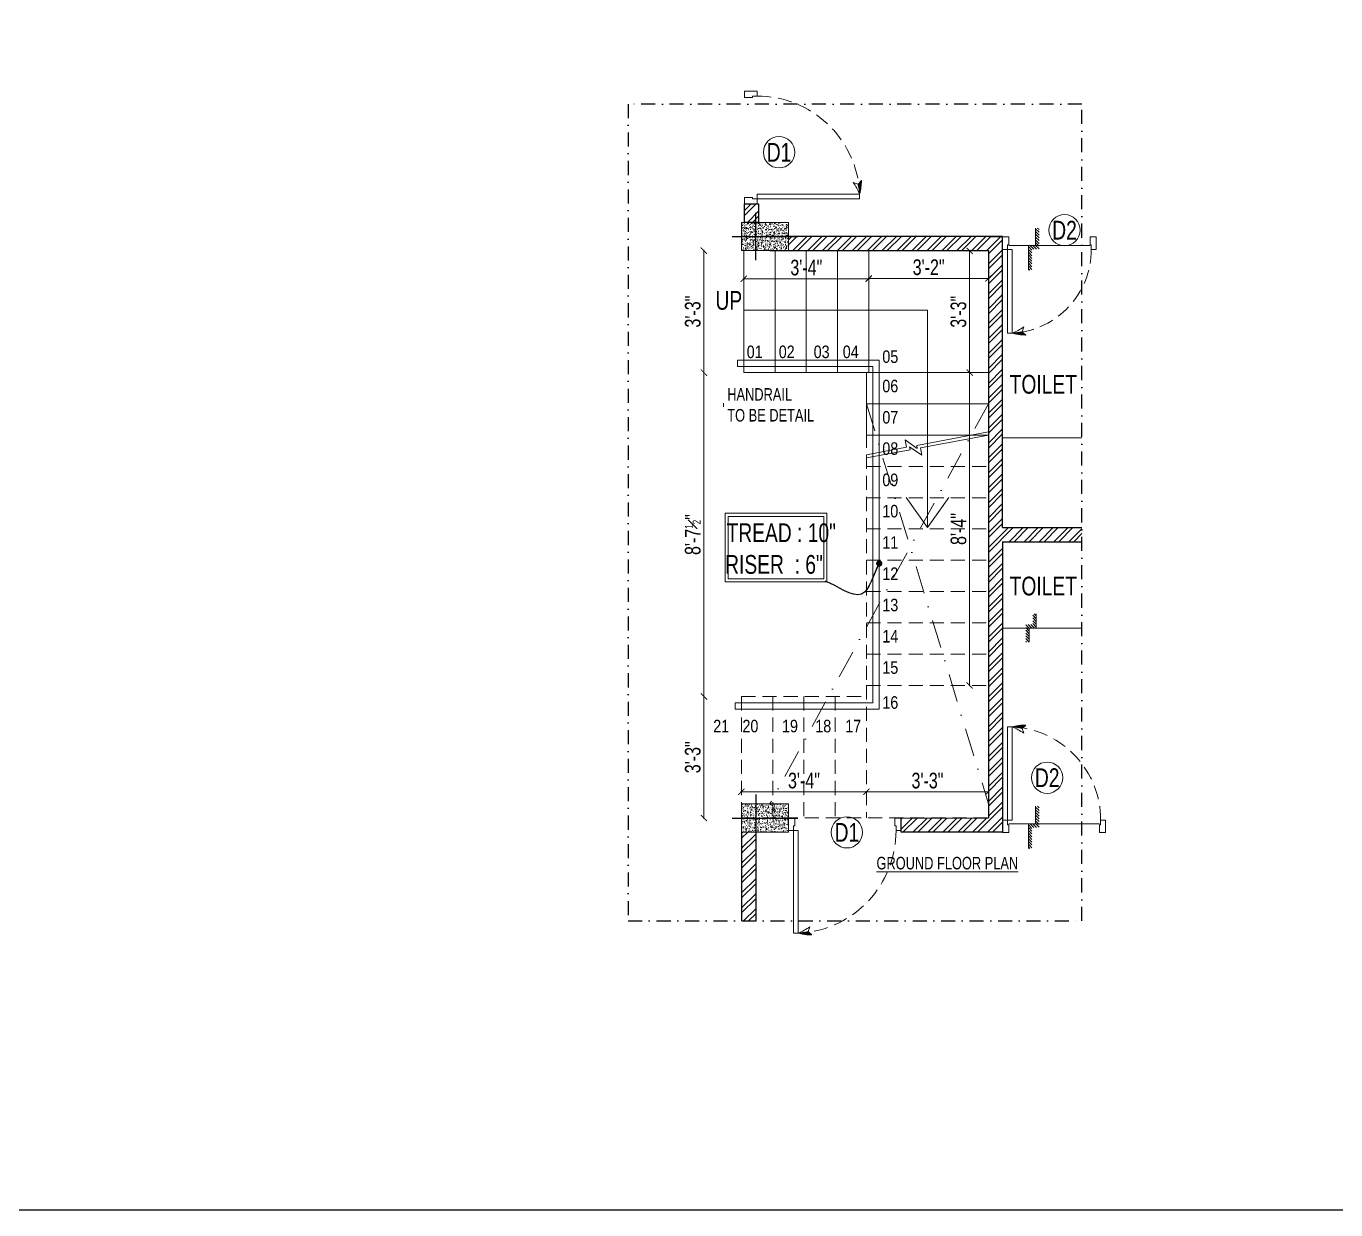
# Model space of a CAD drawing. Header units: inches. Extents: x 3365147 to 3374664, y 1380917 to 1384908.
# Drawn here: x 3373605.6 to 3374024.5, y 1382430.7 to 1382809.1 of the extents above; entities that cross this region are included whole.
import ezdxf
from ezdxf.enums import TextEntityAlignment as Align

# ---------------------------------------------------------------- set-up
doc = ezdxf.new("R2010")
doc.units = ezdxf.units.IN
doc.header["$LTSCALE"] = 18
doc.header["$MEASUREMENT"] = 0
doc.header["$PDSIZE"] = -1
for name, pattern in [('CONTINOUS', [0]), ('DASHDOT', [1, 0.5, -0.25, 0, -0.25]), ('DASHDOT2', [0.5, 0.25, -0.125, 0, -0.125]), ('HIDDEN', [0.375, 0.25, -0.125])]:
    doc.linetypes.add(name, pattern=pattern)
for name, color, linetype, lineweight in [('COLUMN-00 _BC', 1, 'Continuous', 20), ('COLUMN-00 CENTER LINE_BC', 5, 'Continuous', 30), ('COLUMN-00 HATCH_BC', 4, 'Continuous', 9), ('COUNTING TEXT_BC', 2, 'Continuous', 20), ('DOOR-00 DROP LINE_BC', 3, 'Continuous', 13), ('DOOR-00 SHUTTER_BC', 40, 'Continuous', 9), ('DOOR-00_BC', 30, 'Continuous', 18), ('DOORS_THIN-BC', 252, 'Continuous', 5), ('INTERIOR-FLOORING GRANITE_BC', 183, 'Continuous', 5), ('JOINERY TEXT BORDER_BC', 60, 'Continuous', 9), ('JOINERY TEXT_BC', 220, 'Continuous', 15), ('LEVEL-DROP HATCH_BC', 4, 'Continuous', 9), ('LEVEL-DROP LINE_BC', 2, 'Continuous', 18), ('PLUMBING-DROP LINE_BC', 9, 'Continuous', 9), ('PLUMBING-LEVEL HATCH_BC', 9, 'Continuous', 5), ('PLUMBING-LEVEL LINE-00_BC', 1, 'Continuous', 15), ('ROOF-SLAB CUTOUT_BC', 4, 'DASHDOT', 9), ('STAIR-00_BC', 170, 'Continuous', 20), ('STAIR-DIM_BC', 220, 'Continuous', 9), ('STAIR-WAY ARROW_BC', 4, 'Continuous', 13), ('STAIR-WAY TEXT_BC', 2, 'Continuous', 20), ('STEPS-01_BC', 1, 'HIDDEN', 15), ('STEPS-HANDRAIL-00_BC', 3, 'Continuous', 18), ('STEPS-ZIGZAC LINE_BC', 3, 'Continuous', 15), ('TEXT-00_ROOM_BC', 232, 'Continuous', 25), ('TEXT-02 _BC', 3, 'CONTINOUS', 18), ('TEXT-02_ARROW_BC', 4, 'Continuous', 13), ('TITLE TEXT-01_BC', 1, 'Continuous', 20), ('TREAD RISER BORDER-01_BC', 4, 'CONTINOUS', 13), ('TREAD RISER BORDER-02_BC', 252, 'CONTINOUS', 5), ('TREAD RISER-00_BC', 1, 'Continuous', 20), ('WALL-00_BC', 7, 'Continuous', 30), ('WALL-9 inch BRICK HATCH_BC', 22, 'Continuous', 0)]:
    doc.layers.add(name, color=color, linetype=linetype, lineweight=lineweight)
doc.styles.add('DIM_BC', font='swisscl.ttf')
doc.styles.add('WD Room text', font='swisscl.ttf')
doc.dimstyles.new('DIM_BC', dxfattribs={"dimtxt": 4, "dimasz": 2, "dimexe": 4.5, "dimexo": 0, "dimgap": 1, "dimtad": 1, "dimdec": 4, "dimzin": 3, "dimdsep": 46, "dimlunit": 4, "dimtxsty": 'DIM_BC', "dimblk": 'ARCHTICK', "dimcen": 0.0625, "dimdle": 0.25, "dimse1": 1, "dimse2": 1, "dimclrd": 7, "dimclre": 4, "dimclrt": 256, "dimadec": 0, "dimazin": 0, "dimtfac": 0.5, "dimtdec": 4, "dimtix": 1, "dimtofl": 0, "dimtmove": 2, "dimatfit": 2, "dimfxl": 0, "dimfrac": 1, "dimtolj": 1, "dimtzin": 1, "dimlwd": -1, "dimarcsym": 0})
doc.dimstyles.new("Working 10'", dxfattribs={"dimscale": 0.8, "dimtxt": 10, "dimasz": 4.5, "dimexe": 2.5, "dimexo": 3, "dimgap": 1.25, "dimtad": 1, "dimdec": 3, "dimzin": 3, "dimdsep": 46, "dimlunit": 4, "dimtxsty": 'WD Room text', "dimblk": 'ARCHTICK', "dimcen": 0, "dimclrd": 256, "dimclre": 1, "dimadec": 0, "dimazin": 0, "dimtfac": 0.6, "dimtdec": 3, "dimtix": 1, "dimtmove": 2, "dimatfit": 3, "dimfxl": 0, "dimfrac": 1, "dimtolj": 1, "dimtzin": 3, "dimlwd": -1, "dimlwe": -1, "dimarcsym": 0})

# ---------------------------------------------------------------- blocks, each defined once
blk = doc.blocks.new('_ArchTick')
at = {"color": 0, "linetype": 'ByBlock', "const_width": 0.15}
blk.add_lwpolyline([(-0.5, -0.5), (0.5, 0.5)], dxfattribs=at)
blk = doc.blocks.new('*U477')
at = {"layer": 'COLUMN-00 HATCH_BC'}
h = blk.add_hatch(dxfattribs=at)
h.set_pattern_fill('AR-CONC', color=256, scale=0.25)
h.set_pattern_definition([(49.99999999999999, (-2.582294090840695e-06, 5.996753859275486), (1.793150456501884, -0.1568803374564878), [0.1875, -2.0625]), (355, (-2.582294090840695e-06, 5.996753859275486), (-0.3468783340325, 1.88048033425003), [0.15, -1.65]), (100.45144446, (0.1494266202059092, 5.983680499275486), (1.44627211681778, 1.723599977421574), [0.15935048, -1.75285528]), (46.18420000000002, (-2.582294090840695e-06, 6.496753859275486), (2.668103326678931, -0.4137982019826913), [0.2812499999999999, -3.093749999999999]), (96.63563548999993, (0.2223392802059092, 6.462270591775487), (2.336654864185571, 2.435296501936376), [0.239025855, -2.629284399999999]), (351.1841639899999, (-2.582294090840695e-06, 6.496753859275486), (2.336654862636933, 2.435296500674975), [0.225, -2.4750000025]), (21, (0.2499974177059092, 6.371753859275486), (1.492267630296154, -1.006547226663347), [0.1875, -2.0625]), (326.0000000000001, (0.2499974177059092, 6.371753859275486), (0.6082883298039543, 1.812875112617133), [0.15, -1.65]), (71.45144474, (0.3743530527059091, 6.287874924275486), (2.100555941824928, 0.8063278820158846), [0.159350475, -1.75285528]), (37.50000000000001, (-2.582294090840695e-06, 5.996753859275486), (0.03039963829322667, 0.8322346345782787), [0, -1.63, 0, -1.675, 0, -1.65625]), (7.499999999999999, (-2.582294090840695e-06, 5.996753859275486), (0.6576738436053715, 0.9860292797059006), [0, -0.955, 0, -1.5925, 0, -0.63125]), (327.5, (-0.5575025822940909, 5.996753859275486), (1.334556090431023, -0.0563871793359495), [0, -0.625, 0, -1.95, 0, -2.5875]), (317.5, (-0.8075025822940909, 5.996753859275486), (1.457965423355966, 0.2502624558307941), [0, -0.8125, 0, -1.295, 0, -1.8375])])
h.paths.add_polyline_path([(-4.500002582668346, -4.50162307042774), (4.499997417331654, -4.501623070467758), (4.500000000374255, 10.49837692970323), (-4.499999999625745, 10.49837692974324)])
blk.add_lwpolyline([(-4.500002582668346, -4.50162307042774), (4.499997417331654, -4.501623070467758), (4.500000000374255, 10.49837692970323), (-4.499999999625745, 10.49837692974324)], close=True)
at = {"layer": 'COLUMN-00 CENTER LINE_BC'}
for p, q in [((-2.582668346176685e-06, -7.501623070409551), (3.742553359895269e-10, 13.49837692976143)), ((-7.5, -1.818989403545856e-11), (7.5, -5.820766091346741e-11))]:
    blk.add_line(p, q, dxfattribs=at)
blk = doc.blocks.new('*U726')
at = {"layer": 'COLUMN-00 HATCH_BC'}
h = blk.add_hatch(dxfattribs=at)
h.set_pattern_fill('AR-CONC', color=256, scale=0.25)
h.set_pattern_definition([(49.99999999999999, (6.002669980547235, 0.0274268381181173), (1.793150456501884, -0.1568803374564878), [0.1875, -2.0625]), (355, (6.002669980547235, 0.0274268381181173), (-0.3468783340325, 1.88048033425003), [0.15, -1.65]), (100.45144446, (6.152099183047234, 0.01435347811811738), (1.44627211681778, 1.723599977421574), [0.15935048, -1.75285528]), (46.18420000000002, (6.002669980547235, 0.5274268381181173), (2.668103326678931, -0.4137982019826913), [0.2812499999999998, -3.093749999999998]), (96.63563548999993, (6.225011843047234, 0.4929435706181176), (2.336654864185571, 2.435296501936376), [0.239025855, -2.629284399999999]), (351.1841639899999, (6.002669980547235, 0.5274268381181173), (2.336654862636933, 2.435296500674975), [0.225, -2.4750000025]), (21, (6.252669980547235, 0.4024268381181173), (1.492267630296154, -1.006547226663347), [0.1875, -2.0625]), (326.0000000000001, (6.252669980547235, 0.4024268381181173), (0.6082883298039543, 1.812875112617133), [0.15, -1.65]), (71.45144474, (6.377025615547234, 0.3185479031181169), (2.100555941824928, 0.8063278820158846), [0.159350475, -1.75285528]), (37.50000000000001, (6.002669980547235, 0.0274268381181173), (0.03039963829322667, 0.8322346345782787), [0, -1.63, 0, -1.675, 0, -1.65625]), (7.499999999999999, (6.002669980547235, 0.0274268381181173), (0.6576738436053715, 0.9860292797059006), [0, -0.955, 0, -1.5925, 0, -0.63125]), (327.5, (5.445169980547234, 0.0274268381181173), (1.334556090431023, -0.0563871793359495), [0, -0.625, 0, -1.95, 0, -2.5875]), (317.5, (5.195169980547234, 0.0274268381181173), (1.457965423355966, 0.2502624558307941), [0, -0.8125, 0, -1.295, 0, -1.8375])])
h.paths.add_polyline_path([(-4.498376929312032, -4.499997415441612), (10.50266997737901, -4.499997415248799), (10.50104690985927, 4.52742425355973), (-4.499999996831778, 4.527424253366917)])
blk.add_lwpolyline([(-4.498376929312032, -4.499997415441612), (10.50266997737901, -4.499997415248799), (10.50104690985927, 4.52742425355973), (-4.499999996831778, 4.527424253366917)], close=True)
at = {"layer": 'COLUMN-00 CENTER LINE_BC'}
for p, q in [((0.001623070687966931, -7.499997415423422), (3.168222760905445e-09, 7.527424253385107)), ((-7.5, -1.818989403545856e-11), (13.50104690669104, 1.746229827404022e-10))]:
    blk.add_line(p, q, dxfattribs=at)
blk = doc.blocks.new('ARCHTICK')
at = {"color": 0, "const_width": 0.15}
blk.add_lwpolyline([(-0.5, -0.5), (0.5, 0.5)], dxfattribs=at)
blk = doc.blocks.new('*D1884')
at = {"layer": 'Defpoints', "color": 0, "transparency": 16777216}
for p in [(3373822.42069495, 1382594.781314914), (3373834.420694933, 1382594.781314914), (3373834.420694933, 1382555.944899499)]:
    blk.add_point(p, dxfattribs=at)
at = {"layer": 'STAIR-DIM_BC', "color": 7, "linetype": 'Continuous', "transparency": 16777216}
blk.add_line((3373822.42069495, 1382555.694899499), (3373822.42069495, 1382595.031314914), dxfattribs=at)
at = {"layer": 'STAIR-DIM_BC', "color": 7, "transparency": 16777216, "xscale": 2, "yscale": 2, "zscale": 2}
for p, rotation in [((3373822.42069495, 1382594.781314914), 90), ((3373822.42069495, 1382555.944899499), 270)]:
    blk.add_blockref('ARCHTICK', p, dxfattribs=dict(at, rotation=rotation))
at = {"layer": 'STAIR-DIM_BC', "transparency": 16777216, "insert": (3373818.86007896, 1382575.363107206), "char_height": 5, "attachment_point": 5, "rotation": 90, "style": 'DIM_BC'}
blk.add_mtext('\\A1;3\'-3"', dxfattribs=at)
blk = doc.blocks.new('*D1885')
at = {"layer": 'Defpoints', "color": 0, "transparency": 16777216}
for p in [(3373822.420694955, 1382698.345107845), (3373835.170694934, 1382698.345107845), (3373834.420694933, 1382594.781314914)]:
    blk.add_point(p, dxfattribs=at)
at = {"layer": 'STAIR-DIM_BC', "color": 7, "linetype": 'Continuous', "transparency": 16777216}
blk.add_line((3373822.420694955, 1382594.531314914), (3373822.420694955, 1382698.595107845), dxfattribs=at)
at = {"layer": 'STAIR-DIM_BC', "color": 7, "transparency": 16777216, "xscale": 2, "yscale": 2, "zscale": 2}
for p, rotation in [((3373822.420694955, 1382698.345107845), 90), ((3373822.420694955, 1382594.781314914), 270)]:
    blk.add_blockref('ARCHTICK', p, dxfattribs=dict(at, rotation=rotation))
at = {"layer": 'STAIR-DIM_BC', "transparency": 16777216, "insert": (3373818.860078965, 1382646.563211378), "char_height": 5, "attachment_point": 5, "rotation": 90, "style": 'DIM_BC'}
blk.add_mtext('\\A1;8\'-7{\\H0.5x;\\S1#2;}"', dxfattribs=at)
blk = doc.blocks.new('*D1886')
at = {"layer": 'Defpoints', "color": 0, "transparency": 16777216}
for p in [(3373822.420694959, 1382737.345107845), (3373835.170694933, 1382737.345107845), (3373835.170694934, 1382698.345107845)]:
    blk.add_point(p, dxfattribs=at)
at = {"layer": 'STAIR-DIM_BC', "color": 7, "linetype": 'Continuous', "transparency": 16777216}
blk.add_line((3373822.420694959, 1382698.095107845), (3373822.420694959, 1382737.595107845), dxfattribs=at)
at = {"layer": 'STAIR-DIM_BC', "color": 7, "transparency": 16777216, "xscale": 2, "yscale": 2, "zscale": 2}
for p, rotation in [((3373822.420694959, 1382737.345107845), 90), ((3373822.420694959, 1382698.345107845), 270)]:
    blk.add_blockref('ARCHTICK', p, dxfattribs=dict(at, rotation=rotation))
at = {"layer": 'STAIR-DIM_BC', "transparency": 16777216, "insert": (3373818.860078969, 1382717.845107844), "char_height": 5, "attachment_point": 5, "rotation": 90, "style": 'DIM_BC'}
blk.add_mtext('\\A1;3\'-3"', dxfattribs=at)
blk = doc.blocks.new('*D1887')
at = {"layer": 'Defpoints', "color": 0, "transparency": 16777216}
for p in [(3373835.170694931, 1382737.345107845), (3373875.170694931, 1382737.345107845), (3373875.170694931, 1382728.345109253)]:
    blk.add_point(p, dxfattribs=at)
at = {"layer": 'STAIR-DIM_BC', "color": 7, "linetype": 'Continuous', "transparency": 16777216}
blk.add_line((3373834.920694931, 1382728.345109253), (3373875.420694931, 1382728.345109253), dxfattribs=at)
at = {"layer": 'STAIR-DIM_BC', "color": 7, "transparency": 16777216, "xscale": 2, "yscale": 2, "zscale": 2, "rotation": 180}
blk.add_blockref('ARCHTICK', (3373835.170694931, 1382728.345109253), dxfattribs=at)
at = {"layer": 'STAIR-DIM_BC', "color": 7, "transparency": 16777216, "xscale": 2, "yscale": 2, "zscale": 2}
blk.add_blockref('ARCHTICK', (3373875.170694931, 1382728.345109253), dxfattribs=at)
at = {"layer": 'STAIR-DIM_BC', "transparency": 16777216, "insert": (3373855.170694931, 1382731.905725242), "char_height": 5, "attachment_point": 5, "style": 'DIM_BC'}
blk.add_mtext('\\A1;3\'-4"', dxfattribs=at)
blk = doc.blocks.new('*D1888')
at = {"layer": 'Defpoints', "color": 0, "transparency": 16777216}
for p in [(3373875.170694931, 1382737.345107845), (3373913.42069493, 1382728.449743965), (3373913.42069493, 1382688.345107845)]:
    blk.add_point(p, dxfattribs=at)
at = {"layer": 'STAIR-DIM_BC', "color": 7, "linetype": 'Continuous', "transparency": 16777216}
blk.add_line((3373874.920694931, 1382728.449743965), (3373913.67069493, 1382728.449743965), dxfattribs=at)
at = {"layer": 'STAIR-DIM_BC', "color": 7, "transparency": 16777216, "xscale": 2, "yscale": 2, "zscale": 2, "rotation": 180}
blk.add_blockref('ARCHTICK', (3373875.170694931, 1382728.449743965), dxfattribs=at)
at = {"layer": 'STAIR-DIM_BC', "color": 7, "transparency": 16777216, "xscale": 2, "yscale": 2, "zscale": 2}
blk.add_blockref('ARCHTICK', (3373913.42069493, 1382728.449743965), dxfattribs=at)
at = {"layer": 'STAIR-DIM_BC', "transparency": 16777216, "insert": (3373894.295694931, 1382732.010359954), "char_height": 5, "attachment_point": 5, "style": 'DIM_BC'}
blk.add_mtext('\\A1;3\'-2"', dxfattribs=at)
blk = doc.blocks.new('*D1889')
at = {"layer": 'Defpoints', "color": 0, "transparency": 16777216}
for p in [(3373913.420694932, 1382737.240473133), (3373907.420694951, 1382698.345107845), (3373913.420694933, 1382698.345107845)]:
    blk.add_point(p, dxfattribs=at)
at = {"layer": 'STAIR-DIM_BC', "color": 7, "linetype": 'Continuous', "transparency": 16777216}
blk.add_line((3373907.420694951, 1382737.490473133), (3373907.420694951, 1382698.095107845), dxfattribs=at)
at = {"layer": 'STAIR-DIM_BC', "color": 7, "transparency": 16777216, "xscale": 2, "yscale": 2, "zscale": 2}
for p, rotation in [((3373907.420694951, 1382737.240473133), 90), ((3373907.420694951, 1382698.345107845), 270)]:
    blk.add_blockref('ARCHTICK', p, dxfattribs=dict(at, rotation=rotation))
at = {"layer": 'STAIR-DIM_BC', "transparency": 16777216, "insert": (3373903.860078961, 1382717.792790488), "char_height": 5, "attachment_point": 5, "rotation": 90, "style": 'DIM_BC'}
blk.add_mtext('\\A1;3\'-3"', dxfattribs=at)
blk = doc.blocks.new('*D1890')
at = {"layer": 'Defpoints', "color": 0, "transparency": 16777216}
for p in [(3373913.420694932, 1382698.345107845), (3373907.420694957, 1382598.345107846), (3373913.420694933, 1382598.345107846)]:
    blk.add_point(p, dxfattribs=at)
at = {"layer": 'STAIR-DIM_BC', "color": 7, "linetype": 'Continuous', "transparency": 16777216}
blk.add_line((3373907.420694957, 1382698.595107845), (3373907.420694957, 1382598.095107846), dxfattribs=at)
at = {"layer": 'STAIR-DIM_BC', "color": 7, "transparency": 16777216, "xscale": 2, "yscale": 2, "zscale": 2}
for p, rotation in [((3373907.420694957, 1382698.345107845), 90), ((3373907.420694957, 1382598.345107846), 270)]:
    blk.add_blockref('ARCHTICK', p, dxfattribs=dict(at, rotation=rotation))
at = {"layer": 'STAIR-DIM_BC', "transparency": 16777216, "insert": (3373903.860078967, 1382648.345107844), "char_height": 5, "attachment_point": 5, "rotation": 90, "style": 'DIM_BC'}
blk.add_mtext('\\A1;8\'-4"', dxfattribs=at)
blk = doc.blocks.new('*D1891')
at = {"layer": 'Defpoints', "color": 0, "transparency": 16777216}
for p in [(3373913.423158258, 1382564.324134722), (3373874.420694931, 1382555.944899499), (3373913.423158258, 1382555.944899642)]:
    blk.add_point(p, dxfattribs=at)
at = {"layer": 'STAIR-DIM_BC', "color": 7, "linetype": 'Continuous', "transparency": 16777216}
blk.add_line((3373874.170694931, 1382564.324134722), (3373913.673158258, 1382564.324134722), dxfattribs=at)
at = {"layer": 'STAIR-DIM_BC', "color": 7, "transparency": 16777216, "xscale": 2, "yscale": 2, "zscale": 2, "rotation": 180}
blk.add_blockref('ARCHTICK', (3373874.420694931, 1382564.324134722), dxfattribs=at)
at = {"layer": 'STAIR-DIM_BC', "color": 7, "transparency": 16777216, "xscale": 2, "yscale": 2, "zscale": 2}
blk.add_blockref('ARCHTICK', (3373913.423158258, 1382564.324134722), dxfattribs=at)
at = {"layer": 'STAIR-DIM_BC', "transparency": 16777216, "insert": (3373893.921926594, 1382567.884750711), "char_height": 5, "attachment_point": 5, "style": 'DIM_BC'}
blk.add_mtext('\\A1;3\'-3"', dxfattribs=at)
blk = doc.blocks.new('*D1883')
at = {"layer": 'Defpoints', "color": 0, "transparency": 16777216}
for p in [(3373834.420694931, 1382564.324134722), (3373834.420694931, 1382560.767305962), (3373874.420694931, 1382555.944899499)]:
    blk.add_point(p, dxfattribs=at)
at = {"layer": 'STAIR-DIM_BC', "color": 7, "linetype": 'Continuous', "transparency": 16777216}
blk.add_line((3373874.670694931, 1382564.324134722), (3373834.170694931, 1382564.324134722), dxfattribs=at)
at = {"layer": 'STAIR-DIM_BC', "color": 7, "transparency": 16777216, "xscale": 2, "yscale": 2, "zscale": 2, "rotation": 180}
blk.add_blockref('ARCHTICK', (3373834.420694931, 1382564.324134722), dxfattribs=at)
at = {"layer": 'STAIR-DIM_BC', "color": 7, "transparency": 16777216, "xscale": 2, "yscale": 2, "zscale": 2}
blk.add_blockref('ARCHTICK', (3373874.420694931, 1382564.324134722), dxfattribs=at)
at = {"layer": 'STAIR-DIM_BC', "transparency": 16777216, "insert": (3373854.420694931, 1382567.884750711), "char_height": 5, "attachment_point": 5, "style": 'DIM_BC'}
blk.add_mtext('\\A1;3\'-4"', dxfattribs=at)
blk = doc.blocks.new('*U1770')
at = {"layer": 'JOINERY TEXT BORDER_BC'}
blk.add_circle((0, 0), 5, dxfattribs=at)
at = {"style": 'WD Room text'}
blk.add_attdef('JOINERY_TEXT', text='', height=6, dxfattribs=at).set_placement((0, 0), align=Align.MIDDLE_CENTER)
blk = doc.blocks.new('*U843')
at = {"layer": 'TREAD RISER BORDER-01_BC'}
blk.add_lwpolyline([(0, 0), (32.58657277774182, 0), (32.58657277774182, -21.96126920233464), (0, -21.96126920233464)], close=True, dxfattribs=at)
at = {"layer": 'TREAD RISER BORDER-02_BC'}
blk.add_lwpolyline([(1.019499591027852, -1.019499591027852), (31.56707318671397, -1.019499591027852), (31.56707318671397, -20.94176961130679), (1.019499591027852, -20.94176961130679)], close=True, dxfattribs=at)
at = {"style": 'WD Room text'}
for tag, p in [('TREAD_001', (0.4851085746603094, -9.242986127724155)), ('TREAD_002', (0.03687790624615472, -19.24298612772415)), ('TREAD_003', (0.5834047738739399, -29.24298612772415)), ('TREAD_004', (0.03687790624615472, -39.26657721553542))]:
    blk.add_attdef(tag, p, '', height=6, dxfattribs=at)
blk = doc.blocks.new('ARROW_C')
at = {"layer": 'DOORS_THIN-BC'}
h = blk.add_hatch(dxfattribs=at)
h.set_pattern_fill('ANSI31', color=256, scale=1.439999999999995, angle=82.34337836753481, style=0)
h.set_pattern_definition([(127.3433783675347, (-488.6261728187226, 65.37046368602438), (-0.1431026031467135, -0.1091862856435467), [])])
edge = h.paths.add_edge_path()
edge.add_arc((5.804878283427684, -19.94409062200435), 20.77169619034866, 91.08324206293743, 106.2280361201848)
edge.add_arc((-1.466444343494003, -25.91922004105702), 25.9606707646258, 77.92495574760318, 86.7618009874663, ccw=False)
edge.add_line((3.964337424034851, -0.5329435133191823), (5.412189069791565, 0.8238933390265969))
blk.add_lwpolyline([(-9.095e-13, 4.26e-14, -0.0661779865403536), (5.412189069791565, 0.823893339026597), (3.964337424034851, -0.5329435133191823), (4.649810086945194, -2.463927325565364, 0.0635909475538442), (-9.095e-13, 4.26e-14)], format="xyb")
blk.add_arc((-1.46697212334652, -25.92314596823115), 25.96462023794869, 77.92562916814516, 86.76112756691943)
blk = doc.blocks.new('*U156')
for points in [[(2.000894688331753, -6.912160000000001e-10), (0, -6.912160000000001e-10), (0, 3.999999999308784), (1.600715750653761, 3.999999999308784), (3.100715750653761, 3.999999999308784), (3.100715750653767, 36.79856849821317), (1.600715750653767, 36.79856849821317), (1.600715750653761, 3.999999999308784), (1.600715750653761, 2.499999999308784), (2.000894688302649, 2.499999999308784)], [(34.3992842495727, 2.499999999308784), (34.3992842495727, 3.999999999308784), (36.00000000022646, 3.999999999308784), (36.00000000022646, -6.912160000000001e-10), (33.99910531189471, -6.912160000000001e-10), (33.99910531189471, 2.499999999308784)]]:
    blk.add_lwpolyline(points, close=True)
at = {"layer": 'DOOR-00 SHUTTER_BC', "linetype": 'HIDDEN'}
blk.add_arc((1.586818566070697, 4.072403413239533), 32.81254556541367, 359.8735723383919, 85.84165232859309, dxfattribs=at)
at = {"layer": 'DOOR-00 SHUTTER_BC', "lineweight": 13, "ltscale": 0.01, "xscale": 0.8000000000007759, "yscale": 0.8000000000007759, "zscale": 0.8000000000007759, "rotation": 359.0774398910439}
blk.add_blockref('ARROW_C', (3.100715750653767, 36.79856849822045), dxfattribs=at)
blk = doc.blocks.new('*U133')
for points in [[(2.000894688331753, -6.912160000000001e-10), (0, -6.912160000000001e-10), (0, 3.999999999308784), (1.600715750653761, 3.999999999308784), (3.100715750653761, 3.999999999308784), (3.100715750653767, 36.79856850007582), (1.600715750653767, 36.79856850007582), (1.600715750653761, 3.999999999308784), (1.600715750653761, 2.499999999308784), (2.000894688302649, 2.499999999308784)], [(34.39928425143535, 2.499999999308784), (34.39928425143535, 3.999999999308784), (36.00000000208911, 3.999999999308784), (36.00000000208911, -6.912160000000001e-10), (33.99910531375735, -6.912160000000001e-10), (33.99910531375735, 2.499999999308784)]]:
    blk.add_lwpolyline(points, close=True)
at = {"layer": 'DOOR-00 SHUTTER_BC', "linetype": 'HIDDEN'}
blk.add_arc((1.586818566069908, 4.072403413243643), 32.81254556727711, 359.8735723383919, 85.84165232859309, dxfattribs=at)
at = {"layer": 'DOOR-00 SHUTTER_BC', "lineweight": 13, "ltscale": 0.01, "xscale": 0.8000000000007759, "yscale": 0.8000000000007759, "zscale": 0.8000000000007759, "rotation": 359.0774398910439}
blk.add_blockref('ARROW_C', (3.100715750653767, 36.7985685000831), dxfattribs=at)
blk = doc.blocks.new('*U1768')
at = {"layer": 'JOINERY TEXT BORDER_BC'}
blk.add_circle((0, 0), 5, dxfattribs=at)
at = {"style": 'WD Room text'}
blk.add_attdef('JOINERY_TEXT', text='', height=6, dxfattribs=at).set_placement((0, 0), align=Align.MIDDLE_CENTER)
blk = doc.blocks.new('*U87')
for points in [[(2.000894688331753, -6.912160000000001e-10), (0, -6.912160000000001e-10), (0, 3.999999999308784), (1.600715750653761, 3.999999999308784), (3.100715750653761, 3.999999999308784), (3.100715750653764, 30.79856849821318), (1.600715750653764, 30.79856849821318), (1.600715750653761, 3.999999999308784), (1.600715750653761, 2.499999999308784), (2.000894688302649, 2.499999999308784)], [(28.3992842495727, 2.499999999308784), (28.3992842495727, 3.999999999308784), (30.00000000022646, 3.999999999308784), (30.00000000022646, -6.912160000000001e-10), (27.99910531189471, -6.912160000000001e-10), (27.99910531189471, 2.499999999308784)]]:
    blk.add_lwpolyline(points, close=True)
at = {"layer": 'DOOR-00 DROP LINE_BC', "ltscale": 0.01}
blk.add_line((2.000894688331757, 2.799463186296633), (27.99910531189472, 2.799463186296633), dxfattribs=at)
at = {"layer": 'DOOR-00 SHUTTER_BC', "linetype": 'HIDDEN'}
blk.add_arc((1.589360844935737, 4.05915830824055), 26.80998867336605, 359.8735723383919, 85.84165232859309, dxfattribs=at)
at = {"layer": 'DOOR-00 SHUTTER_BC', "lineweight": 13, "ltscale": 0.01, "xscale": 0.8000000000007759, "yscale": 0.8000000000007759, "zscale": 0.8000000000007759, "rotation": 359.0774398910439}
blk.add_blockref('ARROW_C', (3.100715750653764, 30.79856849822045), dxfattribs=at)
blk = doc.blocks.new('*U1767')
at = {"layer": 'JOINERY TEXT BORDER_BC'}
blk.add_circle((0, 0), 5, dxfattribs=at)
at = {"style": 'WD Room text'}
blk.add_attdef('JOINERY_TEXT', text='', height=6, dxfattribs=at).set_placement((0, 0), align=Align.MIDDLE_CENTER)
blk = doc.blocks.new('*U208')
for points in [[(2.000894688331753, -6.912160000000001e-10), (0, -6.912160000000001e-10), (0, 3.999999999308784), (1.600715750653761, 3.999999999308784), (3.100715750653761, 3.999999999308784), (3.100715750653765, 33.79856849821317), (1.600715750653766, 33.79856849821317), (1.600715750653761, 3.999999999308784), (1.600715750653761, 2.499999999308784), (2.000894688302649, 2.499999999308784)], [(31.3992842495727, 2.499999999308784), (31.3992842495727, 3.999999999308784), (33.00000000022646, 3.999999999308784), (33.00000000022646, -6.912160000000001e-10), (30.99910531189471, -6.912160000000001e-10), (30.99910531189471, 2.499999999308784)]]:
    blk.add_lwpolyline(points, close=True)
at = {"layer": 'DOOR-00 DROP LINE_BC', "ltscale": 0.01}
blk.add_line((2.000894688331757, 2.799463186296633), (30.99910531189472, 2.799463186296633), dxfattribs=at)
at = {"layer": 'DOOR-00 SHUTTER_BC', "linetype": 'HIDDEN'}
blk.add_arc((1.588089705503217, 4.065780860740041), 29.81126711938986, 359.8735723383919, 85.84165232859309, dxfattribs=at)
at = {"layer": 'DOOR-00 SHUTTER_BC', "lineweight": 13, "ltscale": 0.01, "xscale": 0.8000000000007759, "yscale": 0.8000000000007759, "zscale": 0.8000000000007759, "rotation": 359.0774398910439}
blk.add_blockref('ARROW_C', (3.100715750653765, 33.79856849822045), dxfattribs=at)
blk = doc.blocks.new('*U1766')
at = {"layer": 'JOINERY TEXT BORDER_BC'}
blk.add_circle((0, 0), 5, dxfattribs=at)
at = {"style": 'WD Room text'}
blk.add_attdef('JOINERY_TEXT', text='', height=6, dxfattribs=at).set_placement((0, 0), align=Align.MIDDLE_CENTER)

msp = doc.modelspace()

# ---------------------------------------------------------------- hatches: boundary and pattern name
at = {"layer": 'INTERIOR-FLOORING GRANITE_BC', "ltscale": 0.1}
h = msp.add_hatch(dxfattribs=at)
h.set_pattern_fill('DOTS', color=256)
h.set_pattern_definition([(0, (-9.82740197936073, -6), (0.03125, 0.0625), [0, -0.0625])])
edge = h.paths.add_edge_path()
edge.add_arc((3373813.076225158, 1382781.080505915), 0.5000000000030884, 270.0002013838588, 449.9984037634463)
edge.add_arc((3373813.076226915, 1382781.080505915), 0.4999999999153477, -89.9999999466392, 89.9986050939441, ccw=False)
at = {"layer": 'LEVEL-DROP HATCH_BC', "transparency": 33554687}
h = msp.add_hatch(dxfattribs=at)
h.set_pattern_fill('ANSI31', color=256, scale=5, angle=89.99999999999999)
h.set_pattern_definition([(135, (3617703.306387909, 1480533.004352706), (-0.4419417382415923, -0.4419417382415921), [])])
h.paths.add_polyline_path([(3373929.60544576, 1382737.820645176), (3373927.35544576, 1382737.820645176), (3373927.35544576, 1382731.070645176), (3373926.23044576, 1382731.070645176), (3373926.23044576, 1382738.945645176), (3373928.48044576, 1382738.945645176), (3373928.48044576, 1382744.570645176), (3373929.60544576, 1382744.570645176)])
h = msp.add_hatch(dxfattribs=at)
h.set_pattern_fill('ANSI31', color=256, scale=5, angle=89.99999999999999)
h.set_pattern_definition([(135, (3617703.306398707, 1480348.139485631), (-0.4419417382415923, -0.4419417382415921), [])])
h.paths.add_polyline_path([(3373929.605456559, 1382552.955778101), (3373927.355456559, 1382552.955778101), (3373927.355456559, 1382546.205778101), (3373926.230456559, 1382546.205778101), (3373926.230456559, 1382554.080778101), (3373928.480456559, 1382554.080778101), (3373928.480456559, 1382559.705778101), (3373929.605456559, 1382559.705778101)])
at = {"layer": 'PLUMBING-LEVEL HATCH_BC', "transparency": 33554687}
h = msp.add_hatch(dxfattribs=at)
h.set_pattern_fill('ANSI31', color=256, scale=5, angle=-90.00000000000001)
h.set_pattern_definition([(314.9999999999999, (3130151.637522926, 1284822.618887654), (0.4419417382415923, 0.4419417382415921), [])])
h.paths.add_polyline_path([(3373928.713465074, 1382621.177595184), (3373927.588465074, 1382621.177595184), (3373927.588465074, 1382617.802595184), (3373925.338465074, 1382617.802595184), (3373925.338465074, 1382612.177595184), (3373926.463465074, 1382612.177595184), (3373926.463465074, 1382616.677595184), (3373928.713465074, 1382616.677595184)])
at = {"layer": 'WALL-9 inch BRICK HATCH_BC', "transparency": 33554687}
h = msp.add_hatch(dxfattribs=at)
h.set_pattern_fill('ANSI32', color=256, scale=9, angle=-1.272221872585407e-14)
h.set_pattern_definition([(44.99999999999999, (3129.352421319811, -634.0245736944489), (-2.386485386504598, 2.386485386504599), []), (44.99999999999999, (3130.943411574932, -634.0245736944489), (-2.386485386504598, 2.386485386504599), [])])
h.paths.add_polyline_path([(3373839.92022845, 1382752.345071694), (3373835.420208174, 1382752.345071694), (3373835.420208174, 1382746.372532098), (3373839.92022845, 1382746.372532098), (3373839.92022845, 1382749.358797964)])
h = msp.add_hatch(dxfattribs=at)
h.set_pattern_fill('ANSI32', color=256, scale=9)
h.set_pattern_definition([(45, (-241.4240447566845, -677.6857853229158), (-2.386485386504598, 2.386485386504598), []), (45, (-239.8330545016844, -677.6857853229158), (-2.386485386504598, 2.386485386504598), [])])
h.paths.add_polyline_path([(3373917.920694932, 1382741.845107679), (3373849.485955467, 1382741.845110207), (3373849.486764535, 1382737.345110207), (3373913.42069493, 1382737.345107845), (3373913.420694931, 1382555.944899499), (3373885.483777251, 1382555.943276446), (3373885.483777251, 1382551.443276447), (3373917.92069493, 1382551.445160936), (3373917.920694931, 1382644.281314915), (3373943.320616504, 1382644.281314915), (3373943.320616504, 1382648.781314916), (3373917.920694931, 1382648.781314916)])
h = msp.add_hatch(dxfattribs=at)
h.set_pattern_fill('ANSI32', color=256, scale=9)
h.set_pattern_definition([(45, (0, 0), (-2.386485386504598, 2.386485386504598), []), (45, (1.590990255, 0), (-2.386485386504598, 2.386485386504598), [])])
h.paths.add_polyline_path([(3373838.983515813, 1382551.44327824), (3373834.483515813, 1382551.443279014), (3373834.483515813, 1382523.070193785), (3373838.983515813, 1382523.070193785)])

# ---------------------------------------------------------------- linework, layer by layer
at = {"layer": 'LEVEL-DROP LINE_BC', "transparency": 33554687}
for points in [[(3373926.23044576, 1382731.070645176), (3373926.23044576, 1382738.945645176), (3373928.48044576, 1382738.945645176), (3373928.48044576, 1382744.570645176)], [(3373926.230456559, 1382546.205778101), (3373926.230456559, 1382554.080778101), (3373928.480456559, 1382554.080778101), (3373928.480456559, 1382559.705778101)]]:
    msp.add_lwpolyline(points, dxfattribs=at)
at = {"layer": 'PLUMBING-DROP LINE_BC', "transparency": 33554687}
for p, q in [((3373943.320627304, 1382677.507777442), (3373917.864053614, 1382677.507777442)), ((3373943.320627304, 1382616.677595183), (3373917.864053614, 1382616.677595183))]:
    msp.add_line(p, q, dxfattribs=at)
at = {"layer": 'PLUMBING-LEVEL LINE-00_BC', "transparency": 33554687}
msp.add_lwpolyline([(3373928.713465074, 1382621.177595184), (3373928.713465074, 1382616.677595184), (3373926.463465074, 1382616.677595184), (3373926.463465074, 1382612.177595184)], dxfattribs=at)
at = {"layer": 'ROOF-SLAB CUTOUT_BC'}
for p, q in [((3373913.42069493, 1382688.345107845), (3373843.526507657, 1382560.444899503)), ((3373874.420694931, 1382688.345107845), (3373913.420694926, 1382560.444899503)), ((3373874.420694931, 1382688.345107845), (3373913.42069493, 1382688.345107845))]:
    msp.add_line(p, q, dxfattribs=at)
at = {"layer": 'STAIR-00_BC'}
for p, q in [((3373835.170694931, 1382737.345107845), (3373835.170694932, 1382698.345107845)), ((3373845.170694931, 1382737.345107845), (3373845.170694932, 1382698.345107845)), ((3373855.170694931, 1382737.345107845), (3373855.170694932, 1382698.345107845)), ((3373865.170694931, 1382737.345107845), (3373865.170694932, 1382698.345107845)), ((3373875.170694931, 1382737.345107845), (3373875.170694932, 1382698.345107845)), ((3373835.170694932, 1382698.345107845), (3373874.420694931, 1382698.345107845)), ((3373874.420694931, 1382698.345107845), (3373874.420694931, 1382678.842686313)), ((3373874.420694931, 1382698.345107845), (3373913.420694931, 1382698.345107845)), ((3373874.420694931, 1382688.345107845), (3373913.42069493, 1382688.345107845)), ((3373874.420694931, 1382678.345107845), (3373913.42069493, 1382678.345107845))]:
    msp.add_line(p, q, dxfattribs=at)
at = {"layer": 'STEPS-01_BC', "transparency": 33554687}
for p, q in [((3373874.420694931, 1382678.842686312), (3373874.420694931, 1382594.781314915)), ((3373874.420694931, 1382668.345107845), (3373913.42069493, 1382668.345107845)), ((3373874.420694931, 1382658.345107845), (3373913.42069493, 1382658.345107845)), ((3373874.420694931, 1382648.345107845), (3373913.42069493, 1382648.345107845)), ((3373874.420694931, 1382638.345107845), (3373913.42069493, 1382638.345107845)), ((3373874.420694931, 1382628.345107845), (3373913.42069493, 1382628.345107845)), ((3373874.420694931, 1382618.345107845), (3373913.42069493, 1382618.345107845)), ((3373874.420694931, 1382608.345107845), (3373913.42069493, 1382608.345107845)), ((3373874.420694931, 1382598.345107845), (3373913.42069493, 1382598.345107845)), ((3373874.420694931, 1382598.281314914), (3373874.420694931, 1382555.944899499)), ((3373834.420694931, 1382594.781314914), (3373874.420694931, 1382594.781314914)), ((3373834.420694931, 1382594.781314914), (3373834.420694931, 1382555.944899499)), ((3373844.420694931, 1382594.781314914), (3373844.420694931, 1382555.944899499)), ((3373854.420694931, 1382594.781314914), (3373854.420694931, 1382555.944899499)), ((3373864.420694931, 1382594.781314914), (3373864.420694931, 1382555.944899499)), ((3373834.420694931, 1382555.944899499), (3373913.420694931, 1382555.944899499))]:
    msp.add_line(p, q, dxfattribs=at)
at = {"layer": 'STEPS-HANDRAIL-00_BC', "transparency": 33554687}
for p, q in [((3373833.170694932, 1382702.345107863), (3373878.420694931, 1382702.345107863)), ((3373833.170694932, 1382702.345107863), (3373833.170694932, 1382700.345107863)), ((3373878.420694931, 1382702.345107863), (3373878.420694931, 1382590.781314932)), ((3373833.170694932, 1382700.345107863), (3373876.420694931, 1382700.345107863)), ((3373876.420694931, 1382700.345107863), (3373876.420694931, 1382592.781314932)), ((3373832.42069493, 1382592.781314932), (3373876.420694931, 1382592.781314932)), ((3373832.42069493, 1382590.781314932), (3373832.42069493, 1382592.781314932)), ((3373832.42069493, 1382590.781314932), (3373878.420694931, 1382590.781314932))]:
    msp.add_line(p, q, dxfattribs=at)
at = {"layer": 'STEPS-ZIGZAC LINE_BC'}
for points in [[(3373913.42069493, 1382679.362437677), (3373890.496070897, 1382675.076085519), (3373890.676258184, 1382674.11239293), (3373886.738455978, 1382676.809607009), (3373887.178562755, 1382674.455791456), (3373874.420694931, 1382672.070377667)], [(3373913.42069493, 1382678.345107845), (3373891.662827106, 1382674.276910977), (3373892.102933882, 1382671.923095423), (3373888.165131677, 1382674.620309502), (3373888.345318964, 1382673.656616914), (3373874.420694931, 1382671.053047835)]]:
    msp.add_lwpolyline(points, dxfattribs=at)
at = {"layer": 'TEXT-02_ARROW_BC', "transparency": 33554687}
msp.add_line((3373828.727007507, 1382688.613034182), (3373828.727007507, 1382687.413034182), dxfattribs=at)
msp.add_lwpolyline([(3373860.814935369, 1382701.013034182, 0, 1.199999999999999, 0), (3373860.814935369, 1382696.813034182, 0, 0, 0), (3373860.814935369, 1382688.013034182, 0, 0, 0), (3373828.727007507, 1382688.013034181, 0, 0, 0)], format="xyseb", dxfattribs=at)
at = {"layer": 'WALL-00_BC'}
for p, q in [((3373917.920694932, 1382741.845107679), (3373843.485140448, 1382741.845110429)), ((3373913.421262875, 1382741.845108361), (3373917.921262876, 1382741.845108361)), ((3373917.920694931, 1382648.781314916), (3373917.920694932, 1382741.845107679)), ((3373843.485140448, 1382737.345110429), (3373913.42069493, 1382737.345107845)), ((3373913.42069493, 1382737.345107845), (3373913.420694931, 1382555.944899499)), ((3373917.920694931, 1382648.781314916), (3373943.320616504, 1382648.781314916)), ((3373917.920694931, 1382644.281314915), (3373917.92069493, 1382551.445160936)), ((3373917.920694931, 1382644.281314915), (3373943.320616504, 1382644.281314915)), ((3373885.483515813, 1382555.943276431), (3373913.42069493, 1382555.944899499)), ((3373885.483515813, 1382551.443276431), (3373885.483515813, 1382555.943276431)), ((3373834.483515813, 1382551.443279014), (3373834.483515813, 1382523.070193785)), ((3373838.983515813, 1382551.443279014), (3373838.983515813, 1382523.070193785)), ((3373917.92069493, 1382551.445160936), (3373885.483515813, 1382551.443276431))]:
    msp.add_line(p, q, dxfattribs=at)
for points in [[(3373535.044251256, 1382430.682449505), (3374664.234642313, 1382430.682449505), (3374664.234667839, 1383187.503307046), (3373535.044276782, 1383187.503307046)], [(3373835.420208174, 1382752.345071694), (3373839.92022845, 1382752.345071694), (3373839.92022845, 1382746.372532098), (3373835.420208174, 1382746.372532098)]]:
    msp.add_lwpolyline(points, close=True, dxfattribs=at)
at = {"layer": 'WALL-00_BC', "linetype": 'DASHDOT2', "transparency": 33554687}
msp.add_lwpolyline([(3373798.190436377, 1382523.070193785), (3373943.320616504, 1382523.070193785), (3373943.320616504, 1382784.207385893), (3373798.190436377, 1382784.207385893)], close=True, dxfattribs=at)

# ---------------------------------------------------------------- block references
at = {"layer": 'COLUMN-00 _BC', "transparency": 33554687}
msp.add_blockref('*U726', (3373838.984094558, 1382741.845107845), dxfattribs=at)
at = {"layer": 'COLUMN-00 _BC', "transparency": 33554687, "rotation": 270}
msp.add_blockref('*U477', (3373838.985138884, 1382555.943276432), dxfattribs=at)
at = {"layer": 'DOOR-00_BC', "xscale": -1}
for name, p, rotation in [('*U133', (3373835.420208175, 1382752.345071694), 270), ('*U87', (3373917.921262876, 1382741.745108361), 180), ('*U156', (3373849.483777251, 1382555.943276445), 180)]:
    msp.add_blockref(name, p, dxfattribs=dict(at, rotation=rotation))
at = {"layer": 'DOOR-00_BC'}
msp.add_blockref('*U208', (3373917.921273674, 1382551.281314915), dxfattribs=at)
at = {"layer": 'JOINERY TEXT_BC'}
for name, p, values in [('*U1768', (3373846.448563557, 1382768.787966391), {'JOINERY_TEXT': 'D1'}), ('*U1767', (3373937.763423235, 1382743.882410064), {'JOINERY_TEXT': 'D2'}), ('*U1766', (3373932.220889861, 1382568.829869007), {'JOINERY_TEXT': 'D2'}), ('*U1770', (3373868.158997579, 1382551.353637517), {'JOINERY_TEXT': 'D1'})]:
    msp.add_blockref(name, p, dxfattribs=at).add_auto_attribs(values)
at = {"layer": 'TREAD RISER-00_BC'}
ref = msp.add_blockref('*U843', (3373829.17035433, 1382653.381649506), dxfattribs=at)
ref.add_attrib('TREAD_001', 'TREAD : 10"', (3373829.655462905, 1382644.138663378), dxfattribs={"layer": '0', "height": 6, "style": 'WD Room text'})
ref.add_attrib('TREAD_002', 'RISER  : 6"', (3373829.207232236, 1382634.020707939), dxfattribs={"layer": '0', "height": 6, "style": 'WD Room text'})

# ---------------------------------------------------------------- texts
at = {"layer": 'COUNTING TEXT_BC', "char_height": 4, "attachment_point": 3, "style": 'DIM_BC'}
for s, insert in [('{\\fArial Narrow|b0|i0|c0|p34;01}', (3373841.196911514, 1382706.982175594)), ('{\\fArial Narrow|b0|i0|c0|p34;02}', (3373851.451795045, 1382706.982175594)), ('{\\fArial Narrow|b0|i0|c0|p34;03}', (3373862.615047346, 1382706.982175594)), ('{\\fArial Narrow|b0|i0|c0|p34;04}', (3373871.920259872, 1382706.982175594)), ('{\\fArial Narrow|b0|i0|c0|p34;05}', (3373884.579803567, 1382705.439230263)), ('{\\fArial Narrow|b0|i0|c0|p34;06}', (3373884.579803567, 1382696.049591485)), ('{\\fArial Narrow|b0|i0|c0|p34;07}', (3373884.579803567, 1382686.049591485)), ('{\\fArial Narrow|b0|i0|c0|p34;08}', (3373884.579803567, 1382676.049591485)), ('{\\fArial Narrow|b0|i0|c0|p34;09}', (3373884.579803567, 1382666.049591485)), ('{\\fArial Narrow|b0|i0|c0|p34;10}', (3373884.579803567, 1382656.049591485)), ('{\\fArial Narrow|b0|i0|c0|p34;11}', (3373884.579803567, 1382646.049591485)), ('{\\fArial Narrow|b0|i0|c0|p34;12}', (3373884.579803567, 1382636.049591485)), ('{\\fArial Narrow|b0|i0|c0|p34;13}', (3373884.579803567, 1382626.049591485)), ('{\\fArial Narrow|b0|i0|c0|p34;14}', (3373884.579803567, 1382616.049591485)), ('{\\fArial Narrow|b0|i0|c0|p34;15}', (3373884.579803567, 1382606.049591485)), ('{\\fArial Narrow|b0|i0|c0|p34;16}', (3373884.579803567, 1382594.869757354)), ('{\\fArial Narrow|b0|i0|c0|p34;21}', (3373830.498832256, 1382587.332502012)), ('{\\fArial Narrow|b0|i0|c0|p34;20}', (3373839.83654513, 1382587.332502012)), ('{\\fArial Narrow|b0|i0|c0|p34;19}', (3373852.501492986, 1382587.332502012)), ('{\\fArial Narrow|b0|i0|c0|p34;18}', (3373863.127893754, 1382587.332502012)), ('{\\fArial Narrow|b0|i0|c0|p34;17}', (3373872.719351068, 1382587.332502012))]:
    msp.add_mtext(s, dxfattribs=dict(at, insert=insert))
at = {"layer": 'STAIR-WAY TEXT_BC', "insert": (3373829.864523564, 1382716.385316314), "char_height": 6, "attachment_point": 4, "rotation": 2.828529084162993e-08, "style": 'WD Room text'}
msp.add_mtext('\\pi-3.75295;UP \\P\\pi-0.94168; ', dxfattribs=at)
at = {"layer": 'TEXT-00_ROOM_BC', "char_height": 6, "attachment_point": 4, "style": 'WD Room text'}
for insert in [(3373930.159857652, 1382689.566408269), (3373930.159857652, 1382625.066328111)]:
    msp.add_mtext('\\pi-9.94561;TOILET \\P\\pi-0.94168; ', dxfattribs=dict(at, insert=insert))
at = {"layer": 'TEXT-02 _BC', "transparency": 33554687, "insert": (3373829.886018788, 1382688.013034182), "char_height": 4, "attachment_point": 4, "style": 'WD Room text'}
msp.add_mtext('\\A1;HANDRAIL\\PTO BE DETAIL', dxfattribs=at)
at = {"layer": 'TITLE TEXT-01_BC', "transparency": 33554687, "insert": (3373900.281776042, 1382543.516494852), "char_height": 4, "attachment_point": 2, "style": 'WD Room text'}
msp.add_mtext('{\\LGROUND FLOOR PLAN }', dxfattribs=at)

# ---------------------------------------------------------------- dimensions: what is measured, and where the dimension line sits
at = {"layer": 'STAIR-DIM_BC', "transparency": 33554687}
for base, p1, p2, angle, picture, middle in [((3373822.420694959, 1382737.345107845), (3373835.170694932, 1382698.345107845), (3373835.170694931, 1382737.345107845), 90, '*D1886', (3373818.860078969, 1382717.845107844)), ((3373907.420694951, 1382698.345107845), (3373913.42069493, 1382737.240473132), (3373913.420694931, 1382698.345107845), 90, '*D1889', (3373903.860078961, 1382717.792790488)), ((3373822.420694955, 1382698.345107845), (3373834.420694931, 1382594.781314914), (3373835.170694932, 1382698.345107845), 90, '*D1885', (3373818.860078965, 1382646.563211378)), ((3373907.420694957, 1382598.345107846), (3373913.42069493, 1382698.345107845), (3373913.420694931, 1382598.345107845), 90, '*D1890', (3373903.860078967, 1382648.345107844)), ((3373822.42069495, 1382594.781314914), (3373834.420694931, 1382555.944899499), (3373834.420694931, 1382594.781314914), 90, '*D1884', (3373818.86007896, 1382575.363107206)), ((3373834.420694931, 1382564.324134722), (3373874.420694931, 1382555.944899499), (3373834.420694931, 1382560.767305962), 180, '*D1883', (3373854.420694931, 1382567.884750711))]:
    dim = msp.add_linear_dim(base=base, p1=p1, p2=p2, angle=angle, dimstyle='DIM_BC', override={"dimtxt": 5, "dimdec": 1, "dimpost": '\\X', "dimfxl": 0.1, "dimfxlon": 1, "dimarcsym": 1}, dxfattribs=at)
    dim.commit()
    dim.dimension.update_dxf_attribs({"geometry": picture, "text_midpoint": middle})
for base, p1, p2, picture, middle in [((3373875.170694931, 1382728.345109253), (3373835.170694931, 1382737.345107845), (3373875.170694931, 1382737.345107845), '*D1887', (3373855.170694931, 1382731.905725242)), ((3373913.42069493, 1382728.449743965), (3373875.170694931, 1382737.345107845), (3373913.42069493, 1382688.345107845), '*D1888', (3373894.295694931, 1382732.010359954)), ((3373913.423158258, 1382564.324134722), (3373874.420694931, 1382555.944899499), (3373913.423158258, 1382555.944899642), '*D1891', (3373893.921926594, 1382567.884750711))]:
    dim = msp.add_linear_dim(base=base, p1=p1, p2=p2, dimstyle='DIM_BC', override={"dimtxt": 5, "dimdec": 1, "dimpost": '\\X', "dimfxl": 0.1, "dimfxlon": 1, "dimarcsym": 1}, dxfattribs=at)
    dim.commit()
    dim.dimension.update_dxf_attribs({"geometry": picture, "text_midpoint": middle})

# ---------------------------------------------------------------- leaders
at = {"layer": 'STAIR-WAY ARROW_BC'}
msp.add_leader([(3373893.92069493, 1382648.842686312), (3373893.92069493, 1382718.342686312), (3373835.170694931, 1382718.342686312)], dimstyle="Working 10'", override={"dimasz": 12, "dimtad": 0, "dimldrblk": 'Open90', "dimfxl": 0}, dxfattribs=at)
at = {"layer": 'TREAD RISER-00_BC', "path_type": 1}
msp.add_leader([(3373878.499357192, 1382637.313138763), (3373872.794889442, 1382627.505874896), (3373861.251031171, 1382631.612290985)], dimstyle='DIM_BC', override={"dimgap": 1, "dimtad": 0, "dimclrd": 256, "dimldrblk": 'Dot', "dimfxl": 0.1, "dimfxlon": 1, "dimarcsym": 1}, dxfattribs=at)

doc.saveas('drawing.dxf')
